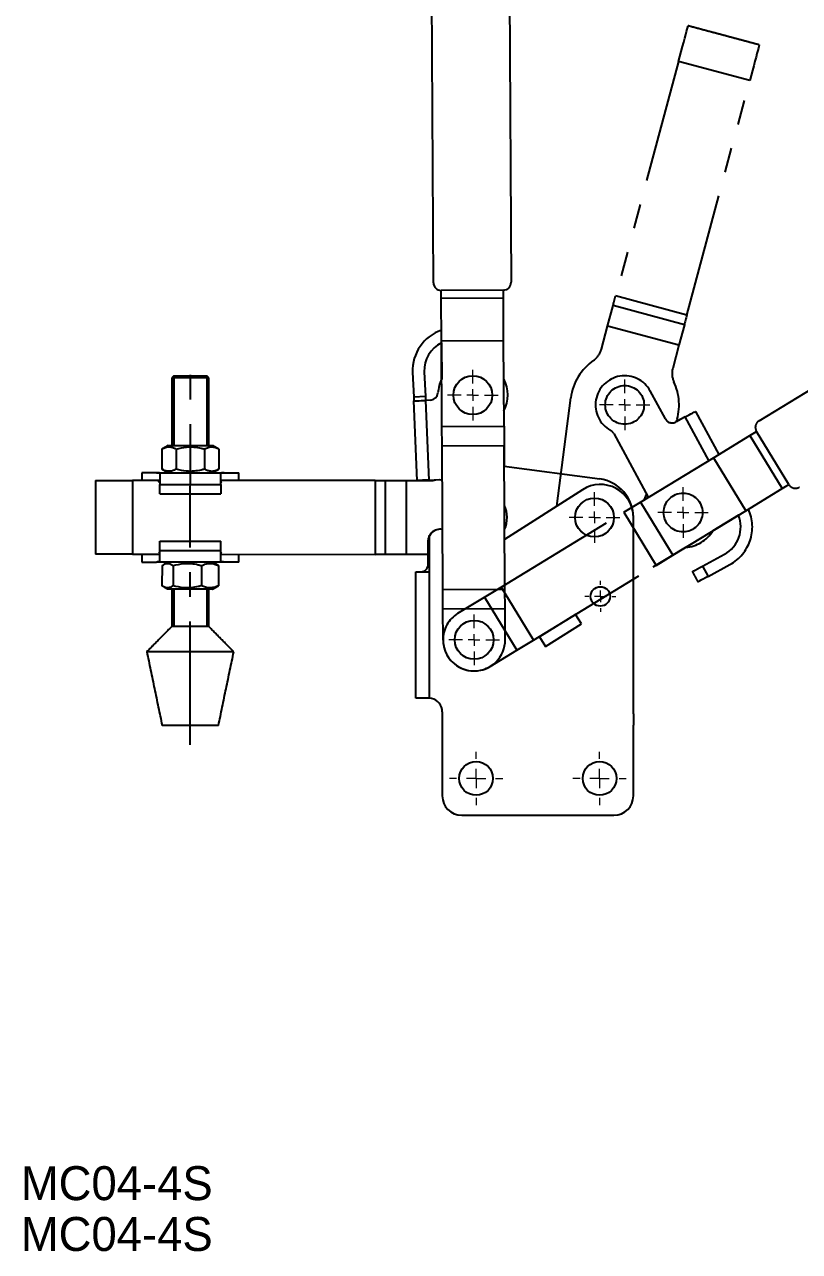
# Model space of a CAD drawing. Header units: millimetres. Extents: x 31 to 420, y 24 to 498.
# Drawn here: x 31.2 to 230.7, y 23.7 to 339.5 of the extents above; entities that cross this region are included whole.
import ezdxf

# ---------------------------------------------------------------- set-up
doc = ezdxf.new("R2010")
doc.units = ezdxf.units.MM
doc.linetypes.add('CENTER', pattern=[50.8, 31.75, -6.35, 6.35, -6.35])
doc.linetypes.add('PHANTOM', pattern=[63.5, 31.75, -6.35, 6.35, -6.35, 6.35, -6.35])
doc.layers.add('CENTER', color=1, linetype='CENTER')
doc.styles.get("Standard").update_dxf_attribs({"font": 'GOTHIC.TTF'})

# ---------------------------------------------------------------- blocks, each defined once
blk = doc.blocks.new('SW_CENTERMARKSYMBOL_0')
at = {"color": 0, "linetype": 'Continuous', "lineweight": 0}
for p, q in [((0, 3), (0, 6.5)), ((-3, 0), (-6.5, 0)), ((0, 0), (-1.5, 0)), ((0, 0), (0, 1.5)), ((0, 0), (0, -1.5)), ((0, 0), (1.5, 0)), ((3, 0), (6.5, 0)), ((0, -3), (0, -6.5))]:
    blk.add_line(p, q, dxfattribs=at)
blk = doc.blocks.new('SW_CENTERMARKSYMBOL_1')
at = {"color": 0, "linetype": 'Continuous', "lineweight": 0}
for p, q in [((0, 3), (0, 6.5)), ((-3, 0), (-6.5, 0)), ((0, 0), (-1.5, 0)), ((0, 0), (0, 1.5)), ((0, 0), (0, -1.5)), ((0, 0), (1.5, 0)), ((3, 0), (6.5, 0)), ((0, -3), (0, -6.5))]:
    blk.add_line(p, q, dxfattribs=at)
blk = doc.blocks.new('SW_CENTERMARKSYMBOL_2')
at = {"color": 0, "linetype": 'Continuous', "lineweight": 0}
for p, q in [((0, 3), (0, 6.5)), ((-3, 0), (-6.5, 0)), ((0, 0), (-1.5, 0)), ((0, 0), (0, 1.5)), ((0, 0), (0, -1.5)), ((0, 0), (1.5, 0)), ((3, 0), (6.5, 0)), ((0, -3), (0, -6.5))]:
    blk.add_line(p, q, dxfattribs=at)
blk = doc.blocks.new('SW_CENTERMARKSYMBOL_3')
at = {"color": 0, "linetype": 'Continuous', "lineweight": 0}
for p, q in [((0, 3), (0, 4)), ((-3, 0), (-4, 0)), ((0, 0), (-1.5, 0)), ((0, 0), (0, 1.5)), ((0, 0), (0, -1.5)), ((0, 0), (1.5, 0)), ((3, 0), (4, 0)), ((0, -3), (0, -4))]:
    blk.add_line(p, q, dxfattribs=at)
blk = doc.blocks.new('SW_CENTERMARKSYMBOL_4')
at = {"color": 0, "linetype": 'Continuous', "lineweight": 0}
for p, q in [((0, 5), (0, 6.85)), ((-5, 0), (-6.85, 0)), ((0, 0), (-2.5, 0)), ((0, 0), (0, 2.5)), ((0, 0), (0, -2.5)), ((0, 0), (2.5, 0)), ((5, 0), (6.85, 0)), ((0, -5), (0, -6.85))]:
    blk.add_line(p, q, dxfattribs=at)
blk = doc.blocks.new('SW_CENTERMARKSYMBOL_5')
at = {"color": 0, "linetype": 'Continuous', "lineweight": 0}
for p, q in [((0, 5), (0, 6.85)), ((-5, 0), (-6.85, 0)), ((0, 0), (-2.5, 0)), ((0, 0), (0, 2.5)), ((0, 0), (0, -2.5)), ((0, 0), (2.5, 0)), ((5, 0), (6.85, 0)), ((0, -5), (0, -6.85))]:
    blk.add_line(p, q, dxfattribs=at)

msp = doc.modelspace()

# ---------------------------------------------------------------- linework, layer by layer
at = {"color": 7, "linetype": 'Continuous'}
for p, q in [((136.43, 273.07), (136.01, 352.07)), ((136.43, 273.07), (136.01, 352.07)), ((156.01, 352.18), (156.43, 273.18)), ((156.01, 352.18), (156.43, 273.18)), ((154.44, 271.17), (138.44, 271.08)), ((154.44, 271.17), (138.44, 271.08)), ((138.45, 269.08), (138.44, 271.08)), ((138.45, 269.08), (138.44, 271.08)), ((138.45, 269.08), (154.45, 269.17)), ((138.45, 269.08), (154.45, 269.17)), ((138.51, 258.08), (138.45, 269.08)), ((154.45, 269.17), (154.44, 271.17)), ((154.45, 269.17), (154.44, 271.17)), ((154.51, 258.17), (154.45, 269.17)), ((138.51, 258.08), (154.51, 258.17)), ((138.51, 258.08), (154.51, 258.17)), ((138.62, 236.08), (138.51, 258.08)), ((138.62, 236.08), (138.51, 258.08)), ((138.51, 257.62), (138.51, 257.11)), ((138.51, 257.62), (138.51, 257.11)), ((138.51, 257.11), (138.56, 248.21)), ((154.62, 236.17), (154.51, 258.17)), ((131.09, 250), (131.36, 243.63)), ((131.09, 250), (131.36, 243.63)), ((134.09, 250.12), (134.36, 243.76)), ((134.09, 250.12), (134.36, 243.76)), ((134.36, 243.76), (131.36, 243.63)), ((134.36, 243.76), (131.36, 243.63)), ((131.4, 242.63), (131.4, 242.64)), ((131.4, 242.63), (131.4, 242.64)), ((132.27, 222.14), (131.4, 242.63)), ((132.27, 222.14), (131.4, 242.63)), ((135.69, 242.82), (134.4, 242.77)), ((135.69, 242.82), (134.4, 242.77)), ((134.4, 242.77), (135.27, 222.27)), ((134.4, 242.77), (135.27, 222.27)), ((138.62, 236.08), (154.62, 236.17)), ((138.65, 231.08), (138.62, 236.08)), ((138.65, 231.08), (138.62, 236.08)), ((154.62, 236.17), (154.63, 235.22)), ((154.63, 235.22), (154.66, 230.22)), ((154.63, 235.22), (154.66, 230.22)), ((138.65, 231.08), (154.65, 231.17)), ((138.65, 231.08), (154.65, 231.17)), ((138.85, 194.08), (138.65, 231.08)), ((138.85, 194.08), (138.65, 231.08)), ((154.85, 194.17), (154.65, 231.17)), ((154.85, 194.17), (154.65, 231.17)), ((66.52, 230.25), (66.51, 225.07)), ((66.52, 230.25), (66.51, 225.07)), ((70.18, 230.25), (70.18, 225.07)), ((70.18, 230.25), (70.18, 225.07)), ((77.51, 230.24), (77.51, 225.07)), ((77.51, 230.24), (77.51, 225.07)), ((81.18, 230.24), (81.18, 225.07)), ((81.18, 230.24), (81.18, 225.07)), ((154.66, 230.22), (154.68, 225.85)), ((154.66, 230.22), (154.68, 225.85)), ((154.68, 225.85), (179.25, 222.54)), ((154.68, 225.85), (179.25, 222.54)), ((58.93, 222.16), (58.93, 203.16)), ((65.72, 222.16), (58.93, 222.16)), ((58.93, 222.16), (58.93, 203.16)), ((65.72, 222.16), (58.93, 222.16)), ((65.17, 224.16), (82.52, 224.16)), ((65.17, 224.16), (82.52, 224.16)), ((65.96, 221.16), (81.73, 221.16)), ((65.96, 218.76), (65.96, 221.16)), ((65.96, 218.76), (65.96, 221.16)), ((81.73, 221.16), (81.73, 218.76)), ((81.73, 221.16), (81.73, 218.76)), ((121.43, 222.14), (81.97, 222.16)), ((121.43, 222.14), (81.97, 222.16)), ((121.43, 222.14), (121.43, 203.14)), ((121.43, 222.14), (121.43, 203.14)), ((124.01, 222.14), (124, 203.14)), ((124.01, 222.14), (124, 203.14)), ((124.01, 222.14), (129.43, 222.14)), ((124.01, 222.14), (129.43, 222.14)), ((129.43, 222.14), (129.43, 203.14)), ((129.43, 222.14), (135.64, 222.14)), ((129.43, 222.14), (129.43, 203.14)), ((129.43, 222.14), (135.64, 222.14)), ((135.27, 222.27), (137.99, 222.38)), ((135.27, 222.27), (137.99, 222.38)), ((135.27, 222.27), (137.06, 222.34)), ((135.27, 222.27), (137.06, 222.34)), ((65.96, 218.76), (81.73, 218.76)), ((65.96, 218.76), (81.73, 218.76)), ((174.83, 219.79), (154.78, 206.93)), ((187.92, 162.13), (187.92, 212.63)), ((65.96, 204.16), (65.96, 206.56)), ((65.96, 206.56), (81.72, 206.56)), ((65.96, 204.16), (65.96, 206.56)), ((65.96, 206.56), (81.72, 206.56)), ((81.72, 204.16), (81.72, 206.56)), ((81.72, 204.16), (81.72, 206.56)), ((135.12, 200.63), (135.12, 206.61)), ((135.44, 198.62), (135.44, 207.95)), ((135.44, 198.62), (135.44, 207.95)), ((58.93, 203.16), (65.72, 203.16)), ((58.93, 203.16), (65.72, 203.16)), ((65.96, 204.16), (81.72, 204.16)), ((81.96, 203.16), (121.43, 203.14)), ((81.96, 203.16), (121.43, 203.14)), ((129.43, 203.14), (124, 203.14)), ((129.43, 203.14), (124, 203.14)), ((135.12, 203.14), (129.43, 203.14)), ((134.49, 203.14), (129.43, 203.14)), ((82.51, 201.16), (65.16, 201.16)), ((82.51, 201.16), (65.16, 201.16)), ((66.56, 200.25), (66.55, 195.07)), ((66.56, 200.25), (66.55, 195.07)), ((69.45, 200.25), (69.45, 195.07)), ((69.45, 200.25), (69.45, 195.07)), ((76.74, 200.24), (76.73, 195.07)), ((76.74, 200.24), (76.73, 195.07)), ((81.12, 200.24), (81.12, 195.07)), ((81.12, 200.24), (81.12, 195.07)), ((131.92, 166.13), (131.92, 198.63)), ((131.92, 198.63), (133.12, 198.63)), ((131.92, 198.62), (131.92, 198.63)), ((131.92, 198.63), (133.12, 198.63)), ((131.92, 166.12), (131.92, 198.62)), ((131.92, 198.62), (135.44, 198.62)), ((131.92, 166.12), (131.92, 198.62)), ((131.92, 198.62), (135.44, 198.62)), ((135.44, 166.12), (135.44, 198.62)), ((135.44, 166.12), (135.44, 198.62)), ((187.92, 162.13), (187.92, 196.74)), ((187.92, 162.13), (187.92, 196.74)), ((138.85, 194.08), (154.85, 194.17)), ((138.85, 194.08), (154.85, 194.17)), ((138.87, 189.08), (138.85, 194.08)), ((138.87, 189.08), (138.85, 194.08)), ((154.87, 189.17), (154.85, 194.17)), ((154.87, 189.17), (154.85, 194.17)), ((138.87, 189.08), (154.87, 189.17)), ((138.87, 189.08), (154.87, 189.17)), ((138.92, 181.08), (138.87, 189.08)), ((138.92, 181.08), (138.87, 189.08)), ((154.92, 181.17), (154.87, 189.17)), ((154.92, 181.17), (154.87, 189.17)), ((173.05, 187.7), (163.72, 181.87)), ((174.6, 185.22), (173.05, 187.7)), ((165.27, 179.39), (174.6, 185.22)), ((163.72, 181.87), (165.27, 179.39)), ((135.22, 166.13), (131.92, 166.13)), ((135.22, 166.13), (134.92, 166.13)), ((135.44, 166.12), (135.44, 166.12)), ((135.44, 166.12), (135.44, 166.12)), ((138.72, 162.63), (138.72, 162.13)), ((138.72, 162.63), (138.72, 162.13)), ((138.72, 162.62), (138.72, 140.97)), ((138.72, 162.13), (138.72, 159.13)), ((138.72, 162.13), (138.72, 159.13)), ((187.92, 162.13), (187.92, 159.13)), ((187.92, 162.13), (187.92, 159.13)), ((81.08, 159.06), (66.58, 159.07)), ((81.08, 159.06), (66.58, 159.07)), ((187.92, 140.97), (187.92, 159.13)), ((143.72, 135.97), (182.92, 135.97))]:
    msp.add_line(p, q, dxfattribs=at)
at = {"color": 3, "linetype": 'PHANTOM'}
for p, q in [((199.54, 330.02), (183.36, 269.65)), ((217.89, 325.1), (199.54, 330.02)), ((201.71, 264.73), (217.89, 325.1)), ((220.28, 237.53), (287.74, 278.64)), ((201.71, 264.73), (183.36, 269.65)), ((181.29, 261.92), (182.69, 267.16)), ((201.05, 262.24), (182.69, 267.16)), ((201.05, 262.24), (199.64, 257)), ((179.68, 255.92), (181.29, 261.92)), ((199.64, 257), (181.29, 261.92)), ((199.64, 257), (198.04, 251.01)), ((168.21, 215.54), (171.8, 243.39)), ((196.17, 238.01), (192.27, 245.19)), ((201.28, 238.51), (198.88, 237.21)), ((201.28, 238.51), (199, 237.27)), ((207.35, 227.32), (201.28, 238.51)), ((203.91, 239.94), (209.92, 228.88)), ((182.85, 234.24), (191.77, 217.82)), ((208.51, 228.02), (217.9, 233.75)), ((217.9, 233.75), (219.61, 234.79)), ((217.9, 233.75), (226.23, 220.08)), ((227.94, 221.12), (219.61, 234.79)), ((189.72, 216.57), (208.51, 228.02)), ((208.51, 228.02), (216.84, 214.36)), ((226.23, 220.08), (227.94, 221.12)), ((191.29, 218.7), (190.63, 217.13)), ((216.84, 214.36), (226.23, 220.08)), ((185.45, 213.97), (189.72, 216.57)), ((189.72, 216.57), (198.05, 202.91)), ((153.86, 194.72), (185.45, 213.97)), ((185.45, 213.97), (193.78, 200.31)), ((198.05, 202.91), (216.84, 214.36)), ((214.95, 213.21), (208.4, 209.22)), ((197.24, 202.42), (192.97, 199.82)), ((193.78, 200.31), (198.05, 202.91)), ((201.36, 204.93), (197.24, 202.42)), ((205.74, 200.11), (211.36, 203.16)), ((162.18, 181.06), (193.78, 200.31)), ((205.74, 200.11), (207.17, 197.47)), ((207.17, 197.47), (212.79, 200.53)), ((149.59, 192.12), (153.86, 194.72)), ((153.86, 194.72), (162.18, 181.06)), ((142.75, 187.96), (149.59, 192.12)), ((149.59, 192.12), (157.91, 178.46)), ((157.91, 178.46), (162.18, 181.06)), ((151.08, 174.29), (157.91, 178.46))]:
    msp.add_line(p, q, dxfattribs=at)
at = {"color": 3, "linetype": 'Continuous'}
for p, q in [((69.59, 249.07), (69.59, 231.19)), ((78.12, 249.06), (78.12, 231.19)), ((69.59, 194.16), (69.59, 184.65)), ((78.12, 194.16), (78.12, 184.56))]:
    msp.add_line(p, q, dxfattribs=at)
at = {"color": 3, "linetype": 'PHANTOM', "flags": 128}
for points in [[(199.54, 330.02), (199.89, 331.32), (200.23, 332.6), (200.56, 333.83), (200.87, 334.98), (201.15, 336.03), (201.4, 336.95), (201.61, 337.74), (201.77, 338.36), (201.9, 338.82), (201.97, 339.1), (202, 339.19)], [(220.35, 334.28), (220.32, 334.18), (220.25, 333.9), (220.13, 333.45), (219.96, 332.82), (219.75, 332.03), (219.5, 331.11), (219.22, 330.06), (218.91, 328.91), (218.58, 327.68), (218.24, 326.41), (217.89, 325.1)], [(182.69, 267.16), (182.77, 267.43), (182.84, 267.71), (182.92, 268.01), (183.01, 268.32), (183.09, 268.65), (183.18, 268.97), (183.27, 269.31), (183.36, 269.65)], [(201.71, 264.73), (201.62, 264.39), (201.53, 264.06), (201.45, 263.73), (201.36, 263.41), (201.28, 263.09), (201.2, 262.79), (201.12, 262.51), (201.05, 262.24)], [(201.28, 238.51), (201.79, 238.79), (202.29, 239.06), (202.74, 239.31), (203.14, 239.52), (203.47, 239.7), (203.71, 239.84), (203.86, 239.92), (203.91, 239.94)], [(203.1, 198.68), (203.19, 198.73), (203.45, 198.87), (203.87, 199.1), (204.42, 199.39), (205.06, 199.74), (205.74, 200.11)], [(207.17, 197.47), (206.49, 197.1), (205.85, 196.76), (205.3, 196.46), (204.89, 196.23), (204.62, 196.09), (204.53, 196.04)]]:
    msp.add_lwpolyline(points, dxfattribs=at)
at = {"color": 7, "linetype": 'Continuous', "flags": 128}
for points in [[(73.85, 248.57), (72.92, 248.57), (72.03, 248.57), (71.21, 248.57), (70.49, 248.57), (69.89, 248.57), (69.45, 248.57), (69.18, 248.57), (69.09, 248.57)], [(73.85, 248.57), (72.92, 248.57), (72.03, 248.57), (71.21, 248.57), (70.49, 248.57), (69.89, 248.57), (69.45, 248.57), (69.18, 248.57), (69.09, 248.57)], [(69.59, 249.07), (69.64, 249.07), (69.86, 249.07), (70.24, 249.07), (70.76, 249.07), (71.42, 249.07), (72.17, 249.07), (73, 249.07), (73.85, 249.07)], [(69.59, 249.07), (69.61, 249.07), (69.8, 249.07), (70.16, 249.07), (70.69, 249.07), (71.35, 249.07), (72.12, 249.07), (72.97, 249.07), (73.85, 249.07)], [(73.85, 249.07), (74.71, 249.07), (75.53, 249.07), (76.29, 249.07), (76.94, 249.06), (77.47, 249.06), (77.85, 249.06), (78.07, 249.06), (78.12, 249.06)], [(73.85, 249.07), (74.74, 249.07), (75.59, 249.07), (76.36, 249.07), (77.02, 249.06), (77.55, 249.06), (77.91, 249.06), (78.09, 249.06), (78.12, 249.06)], [(78.62, 248.56), (78.52, 248.56), (78.25, 248.56), (77.81, 248.56), (77.22, 248.56), (76.5, 248.57), (75.68, 248.57), (74.78, 248.57), (73.85, 248.57)], [(78.62, 248.56), (78.52, 248.56), (78.25, 248.56), (77.81, 248.56), (77.22, 248.56), (76.5, 248.57), (75.68, 248.57), (74.78, 248.57), (73.85, 248.57)], [(131.36, 243.63), (131.37, 243.43), (131.38, 243.25), (131.38, 243.07), (131.39, 242.92), (131.39, 242.8), (131.4, 242.71), (131.4, 242.65), (131.4, 242.64)], [(131.36, 243.63), (131.37, 243.43), (131.38, 243.25), (131.38, 243.07), (131.39, 242.92), (131.39, 242.8), (131.4, 242.71), (131.4, 242.65), (131.4, 242.64)], [(134.36, 243.76), (134.36, 243.56), (134.37, 243.37), (134.38, 243.2), (134.39, 243.05), (134.39, 242.92), (134.4, 242.83), (134.4, 242.78), (134.4, 242.77)], [(134.36, 243.76), (134.36, 243.56), (134.37, 243.37), (134.38, 243.2), (134.39, 243.05), (134.39, 242.92), (134.4, 242.83), (134.4, 242.78), (134.4, 242.77)], [(131.4, 242.64), (131.46, 242.64), (131.63, 242.65), (131.91, 242.66), (132.28, 242.68), (132.73, 242.7), (133.25, 242.72), (133.81, 242.74), (134.4, 242.77)], [(131.4, 242.64), (131.46, 242.64), (131.63, 242.65), (131.91, 242.66), (132.28, 242.68), (132.73, 242.7), (133.25, 242.72), (133.81, 242.74), (134.4, 242.77)], [(68.1, 231.16), (68.19, 231.16), (68.44, 231.16), (68.87, 231.16), (69.44, 231.16), (70.15, 231.16), (70.97, 231.16), (71.88, 231.16), (72.85, 231.16), (73.85, 231.16), (74.85, 231.16), (75.81, 231.16), (76.72, 231.16), (77.54, 231.16), (78.25, 231.16), (78.83, 231.16), (79.25, 231.16), (79.51, 231.16), (79.6, 231.16), (79.6, 231.16)], [(68.1, 231.16), (68.1, 231.16), (68.24, 231.16), (68.56, 231.16), (69.05, 231.16), (69.69, 231.16), (70.47, 231.16), (71.35, 231.16), (72.32, 231.16), (73.33, 231.16), (74.36, 231.16), (75.38, 231.16), (76.34, 231.16), (77.23, 231.16), (78, 231.16), (78.65, 231.16), (79.14, 231.16), (79.45, 231.16), (79.59, 231.16), (79.6, 231.16)], [(49.43, 222.17), (49.46, 222.17), (49.63, 222.17), (49.98, 222.17), (50.5, 222.17), (51.17, 222.17), (51.99, 222.17), (52.94, 222.17), (54, 222.17), (55.15, 222.16), (56.37, 222.16), (57.64, 222.16), (58.93, 222.16)], [(49.43, 222.17), (49.53, 222.17), (49.82, 222.17), (50.29, 222.17), (50.94, 222.17), (51.75, 222.17), (52.71, 222.17), (53.8, 222.17), (54.99, 222.16), (56.26, 222.16), (57.58, 222.16), (58.93, 222.16)], [(65.17, 224.16), (64.13, 224.16), (63.23, 224.16), (62.5, 224.16), (61.94, 224.16), (61.56, 224.16), (61.37, 224.16), (61.35, 224.16)], [(65.17, 224.16), (64.13, 224.16), (63.23, 224.16), (62.5, 224.16), (61.94, 224.16), (61.56, 224.16), (61.37, 224.16), (61.35, 224.16)], [(65.96, 224.08), (65.96, 223.92), (65.96, 223.69), (65.96, 223.38), (65.96, 223.02), (65.96, 222.6), (65.96, 222.14), (65.96, 221.66), (65.96, 221.16)], [(65.96, 224.08), (65.96, 223.92), (65.96, 223.69), (65.96, 223.38), (65.96, 223.02), (65.96, 222.6), (65.96, 222.14), (65.96, 221.66), (65.96, 221.16)], [(81.73, 221.16), (81.73, 221.65), (81.73, 222.14), (81.73, 222.6), (81.73, 223.01), (81.73, 223.38), (81.73, 223.68), (81.73, 223.92), (81.73, 224.07)], [(81.73, 221.16), (81.73, 221.65), (81.73, 222.14), (81.73, 222.6), (81.73, 223.01), (81.73, 223.38), (81.73, 223.68), (81.73, 223.92), (81.73, 224.07)], [(82.52, 224.16), (83.56, 224.16), (84.46, 224.16), (85.19, 224.16), (85.75, 224.16), (86.13, 224.16), (86.32, 224.16), (86.35, 224.16)], [(82.52, 224.16), (83.56, 224.16), (84.46, 224.16), (85.19, 224.16), (85.75, 224.16), (86.13, 224.16), (86.32, 224.16), (86.35, 224.16)], [(121.43, 222.14), (121.78, 222.14), (122.13, 222.14), (122.47, 222.14), (122.8, 222.14), (123.13, 222.14), (123.44, 222.14), (123.73, 222.14), (124.01, 222.14)], [(121.43, 222.14), (121.78, 222.14), (122.13, 222.14), (122.47, 222.14), (122.8, 222.14), (123.13, 222.14), (123.44, 222.14), (123.73, 222.14), (124.01, 222.14)], [(135.27, 222.27), (134.68, 222.24), (134.12, 222.22), (133.6, 222.2), (133.15, 222.18), (132.77, 222.16), (132.5, 222.15), (132.33, 222.14), (132.27, 222.14)], [(135.27, 222.27), (134.68, 222.24), (134.12, 222.22), (133.6, 222.2), (133.15, 222.18), (132.77, 222.16), (132.5, 222.15), (132.33, 222.14), (132.27, 222.14)], [(137.99, 222.38), (138.38, 222.36), (138.7, 222.29)], [(137.99, 222.38), (138.38, 222.36), (138.7, 222.29)], [(58.93, 203.16), (57.63, 203.16), (56.37, 203.16), (55.14, 203.16), (53.99, 203.17), (52.93, 203.17), (51.99, 203.17), (51.17, 203.17), (50.49, 203.17), (49.98, 203.17), (49.63, 203.17), (49.45, 203.17), (49.43, 203.17)], [(58.93, 203.16), (57.58, 203.16), (56.25, 203.16), (54.98, 203.16), (53.79, 203.17), (52.71, 203.17), (51.75, 203.17), (50.94, 203.17), (50.29, 203.17), (49.81, 203.17), (49.52, 203.17), (49.43, 203.17)], [(65.95, 201.24), (65.95, 201.4), (65.95, 201.63), (65.95, 201.94), (65.95, 202.3), (65.96, 202.72), (65.96, 203.18), (65.96, 203.66), (65.96, 204.16)], [(65.95, 201.24), (65.95, 201.4), (65.95, 201.63), (65.95, 201.94), (65.95, 202.3), (65.96, 202.72), (65.96, 203.18), (65.96, 203.66), (65.96, 204.16)], [(81.72, 201.24), (81.72, 201.4), (81.72, 201.63), (81.72, 201.93), (81.72, 202.3), (81.72, 202.72), (81.72, 203.17), (81.72, 203.66), (81.72, 204.16)], [(81.72, 201.24), (81.72, 201.4), (81.72, 201.63), (81.72, 201.93), (81.72, 202.3), (81.72, 202.72), (81.72, 203.17), (81.72, 203.66), (81.72, 204.16)], [(124, 203.14), (123.73, 203.14), (123.43, 203.14), (123.12, 203.14), (122.8, 203.14), (122.46, 203.14), (122.12, 203.14), (121.78, 203.14), (121.43, 203.14)], [(124, 203.14), (123.73, 203.14), (123.43, 203.14), (123.12, 203.14), (122.8, 203.14), (122.46, 203.14), (122.12, 203.14), (121.78, 203.14), (121.43, 203.14)], [(61.34, 201.16), (61.36, 201.16), (61.55, 201.16), (61.93, 201.16), (62.49, 201.16), (63.22, 201.16), (64.12, 201.16), (65.16, 201.16)], [(61.34, 201.16), (61.36, 201.16), (61.55, 201.16), (61.93, 201.16), (62.49, 201.16), (63.22, 201.16), (64.12, 201.16), (65.16, 201.16)], [(86.34, 201.16), (86.31, 201.16), (86.12, 201.16), (85.75, 201.16), (85.19, 201.16), (84.45, 201.16), (83.56, 201.16), (82.51, 201.16)], [(86.34, 201.16), (86.31, 201.16), (86.12, 201.16), (85.75, 201.16), (85.19, 201.16), (84.45, 201.16), (83.56, 201.16), (82.51, 201.16)], [(73.16, 194.16), (72.18, 194.16), (71.25, 194.16), (70.4, 194.16), (69.65, 194.16), (69.03, 194.16), (68.55, 194.16), (68.24, 194.16), (68.1, 194.16), (68.09, 194.16)], [(73.16, 194.16), (72.15, 194.16), (71.2, 194.16), (70.33, 194.16), (69.57, 194.16), (68.95, 194.16), (68.49, 194.16), (68.2, 194.16), (68.09, 194.16), (68.09, 194.16)], [(79.59, 194.16), (79.55, 194.16), (79.34, 194.16), (78.97, 194.16), (78.45, 194.16), (77.78, 194.16), (76.99, 194.16), (76.11, 194.16), (75.16, 194.16), (74.17, 194.16), (73.16, 194.16)], [(79.59, 194.16), (79.57, 194.16), (79.4, 194.16), (79.06, 194.16), (78.55, 194.16), (77.88, 194.16), (77.09, 194.16), (76.19, 194.16), (75.21, 194.16), (74.19, 194.16), (73.16, 194.16)], [(78.6, 184.56), (78.5, 184.56), (78.23, 184.56), (77.79, 184.56), (77.2, 184.56), (76.48, 184.57), (75.66, 184.57), (74.76, 184.57), (73.83, 184.57), (72.9, 184.57), (72.01, 184.57), (71.19, 184.57), (70.47, 184.57), (69.87, 184.57), (69.43, 184.57), (69.16, 184.57), (69.07, 184.57)], [(78.6, 184.56), (78.5, 184.56), (78.23, 184.56), (77.79, 184.56), (77.2, 184.56), (76.48, 184.57), (75.66, 184.57), (74.76, 184.57), (73.83, 184.57), (72.9, 184.57), (72.01, 184.57), (71.19, 184.57), (70.47, 184.57), (69.87, 184.57), (69.43, 184.57), (69.16, 184.57), (69.07, 184.57)], [(85.03, 178.06), (85.01, 178.06), (84.83, 178.06), (84.48, 178.06), (83.97, 178.06), (83.29, 178.06), (82.46, 178.06), (81.5, 178.06), (80.41, 178.06), (79.23, 178.06), (77.95, 178.06), (76.62, 178.07), (75.24, 178.07), (73.83, 178.07), (72.43, 178.07), (71.05, 178.07), (69.71, 178.07), (68.44, 178.07), (67.25, 178.07), (66.16, 178.07), (65.2, 178.07), (64.37, 178.07), (63.7, 178.07), (63.18, 178.07), (62.83, 178.07), (62.65, 178.07), (62.63, 178.07)], [(85.03, 178.06), (84.98, 178.06), (84.75, 178.06), (84.34, 178.06), (83.76, 178.06), (83.02, 178.06), (82.12, 178.06), (81.09, 178.06), (79.94, 178.06), (78.69, 178.06), (77.36, 178.06), (75.97, 178.07), (74.55, 178.07), (73.11, 178.07), (71.69, 178.07), (70.3, 178.07), (68.97, 178.07), (67.72, 178.07), (66.57, 178.07), (65.54, 178.07), (64.65, 178.07), (63.9, 178.07), (63.32, 178.07), (62.91, 178.07), (62.68, 178.07), (62.63, 178.07)]]:
    msp.add_lwpolyline(points, dxfattribs=at)
at = {"color": 7, "linetype": 'Continuous'}
for centre, radius in [((146.58, 244.13), 5), ((146.58, 244.13), 5), ((177.92, 212.63), 5), ((179.42, 192.31), 2.5), ((146.92, 181.13), 5), ((146.92, 181.13), 5), ((146.92, 181.13), 5), ((147.42, 145.47), 4.35), ((179.22, 145.47), 4.35)]:
    msp.add_circle(centre, radius, dxfattribs=at)
at = {"color": 3, "linetype": 'PHANTOM'}
for centre in [(185.68, 241.61), (200.72, 213.91)]:
    msp.add_circle(centre, 5, dxfattribs=at)
at = {"color": 7, "linetype": 'Continuous'}
for centre, radius, start, end in [((138.43, 273.08), 2, 180.305, 270.305), ((138.43, 273.08), 2, 180.305, 270.305), ((154.43, 273.17), 2, 270.305, 0.305), ((154.43, 273.17), 2, 270.305, 0.305), ((142.08, 250.46), 11, 109.0338, 182.4227), ((142.08, 250.46), 11, 109.0338, 182.4227), ((142.08, 250.46), 8, 116.5044, 182.4227), ((142.08, 250.46), 8, 116.5044, 182.4227), ((146.58, 244.13), 9, 153.039, 176.3693), ((146.58, 244.13), 9, 153.039, 176.3693), ((146.58, 244.13), 9, 333.039, 27.5711), ((146.58, 244.13), 9, 333.039, 27.5711), ((135.6, 244.82), 2, 272.4227, 356.3693), ((135.6, 244.82), 2, 272.4227, 356.3693), ((135.64, 227.14), 5, 269.9819, 286.4035), ((135.64, 227.14), 5, 269.9819, 286.4035), ((179.42, 212.63), 8.5, 0, 122.6689), ((177.92, 212.63), 10, 359.9162, 82.3196), ((147.91, 212.63), 7.5, 336.0011, 24.609), ((147.91, 212.63), 7.5, 336.0011, 24.609), ((138.12, 206.6), 3, 77.5187, 153.3454), ((138.12, 206.61), 3, 77.5665, 137.2431), ((146.92, 181.13), 8, 180.305, 0.305), ((146.92, 181.13), 8, 180.305, 0.305), ((135.22, 162.63), 3.5, 0, 78.463), ((143.72, 140.97), 5, 180, 270), ((182.92, 140.97), 5, 270, 0)]:
    msp.add_arc(centre, radius, start, end, dxfattribs=at)
at = {"color": 3, "linetype": 'PHANTOM'}
for centre, radius, start, end in [((174.85, 257.22), 5, 304.7458, 345), ((185.68, 241.6), 14, 124.7458, 172.6623), ((202.87, 249.71), 5, 165, 205.2542), ((185.68, 241.61), 7.5, 28.4944, 241.1313), ((185.68, 241.6), 14, 341.9882, 25.2542), ((197.92, 238.97), 2, 208.4944, 298.4944), ((221.32, 235.83), 2, 121.353, 211.353), ((181.09, 233.29), 2, 28.4944, 61.1313), ((229.65, 222.16), 2, 211.353, 301.353), ((207.55, 210.19), 11, 298.4944, 24.6856), ((207.55, 210.19), 8, 298.4944, 22.1667), ((200.72, 213.91), 9, 274.087, 328.6191), ((146.92, 181.13), 8, 121.353, 301.353)]:
    msp.add_arc(centre, radius, start, end, dxfattribs=at)
for points in [[(220.35, 334.28), (202, 339.19)], [(203.1, 198.68), (204.53, 196.04)]]:
    msp.add_open_spline(points, degree=1, dxfattribs=at)
at = {"color": 7, "linetype": 'Continuous'}
for points, degree in [([(69.59, 249.07), (69.09, 248.57)], 1), ([(69.59, 249.07), (69.09, 248.57)], 1), ([(69.09, 248.57), (69.09, 231.16)], 1), ([(69.09, 248.57), (69.09, 231.16)], 1), ([(78.62, 248.56), (78.12, 249.06)], 1), ([(78.62, 248.56), (78.12, 249.06)], 1), ([(78.61, 231.16), (78.62, 248.56)], 1), ([(78.61, 231.16), (78.62, 248.56)], 1), ([(68.1, 231.16), (66.52, 230.25)], 1), ([(68.1, 231.16), (66.52, 230.25)], 1), ([(81.18, 230.24), (79.6, 231.16)], 1), ([(81.18, 230.24), (79.6, 231.16)], 1), ([(66.51, 225.07), (68.1, 224.16)], 1), ([(66.51, 225.07), (68.1, 224.16)], 1), ([(79.6, 224.16), (81.18, 225.07)], 1), ([(79.6, 224.16), (81.18, 225.07)], 1), ([(49.43, 222.17), (49.43, 203.17)], 1), ([(49.43, 222.17), (49.43, 203.17)], 1), ([(61.35, 224.16), (61.35, 222.16)], 1), ([(61.35, 224.16), (61.35, 222.16)], 1), ([(65.96, 224.08), (65.17, 224.16)], 1), ([(65.96, 224.08), (65.17, 224.16)], 1), ([(82.52, 224.16), (81.73, 224.07)], 1), ([(82.52, 224.16), (81.73, 224.07)], 1), ([(86.35, 222.16), (86.35, 224.16)], 1), ([(86.35, 222.16), (86.35, 224.16)], 1), ([(61.34, 203.16), (61.34, 201.16)], 1), ([(61.34, 203.16), (61.34, 201.16)], 1), ([(86.34, 201.16), (86.34, 203.16)], 1), ([(86.34, 201.16), (86.34, 203.16)], 1), ([(65.95, 201.24), (65.16, 201.16)], 1), ([(65.95, 201.24), (65.16, 201.16)], 1), ([(68.09, 201.16), (66.91, 200.48)], 1), ([(68.09, 201.16), (66.91, 200.48)], 1), ([(80.77, 200.48), (79.59, 201.16)], 1), ([(80.77, 200.48), (79.59, 201.16)], 1), ([(81.12, 200.24), (80.75, 200.45)], 1), ([(81.12, 200.24), (80.75, 200.45)], 1), ([(82.51, 201.16), (81.72, 201.24)], 1), ([(82.51, 201.16), (81.72, 201.24)], 1), ([(66.91, 194.84), (68.09, 194.16)], 1), ([(66.91, 194.84), (68.09, 194.16)], 1), ([(69.07, 194.16), (69.07, 184.57)], 1), ([(69.07, 194.16), (69.07, 184.57)], 1), ([(78.6, 184.56), (78.6, 194.16)], 1), ([(78.6, 184.56), (78.6, 194.16)], 1), ([(79.59, 194.16), (80.76, 194.83)], 1), ([(79.59, 194.16), (80.76, 194.83)], 1), ([(80.75, 194.85), (81.12, 195.07)], 1), ([(80.75, 194.85), (81.12, 195.07)], 1), ([(69.07, 184.57), (62.63, 178.07)], 1), ([(69.07, 184.57), (62.63, 178.07)], 1), ([(85.03, 178.06), (78.6, 184.56)], 1), ([(85.03, 178.06), (78.6, 184.56)], 1), ([(62.63, 178.07), (66.58, 159.07)], 1), ([(62.63, 178.07), (66.58, 159.07)], 1), ([(81.08, 159.06), (85.03, 178.06)], 1), ([(81.08, 159.06), (85.03, 178.06)], 1), ([(135.92, 166.06), (135.68, 166.1), (135.45, 166.13), (135.22, 166.13)], 3), ([(135.92, 166.06), (135.68, 166.1), (135.45, 166.13), (135.22, 166.13)], 3)]:
    msp.add_open_spline(points, degree=degree, dxfattribs=at)
for points, knots in [([(66.52, 230.25), (66.83, 230.41), (67.48, 230.74), (68.43, 230.86), (69.34, 230.69), (69.9, 230.39), (70.18, 230.25)], [0, 0, 0, 0, 0.264602, 0.534942, 0.76534, 1, 1, 1, 1]), ([(66.52, 230.25), (66.83, 230.41), (67.48, 230.74), (68.43, 230.86), (69.34, 230.69), (69.9, 230.39), (70.18, 230.25)], [0, 0, 0, 0, 0.264602, 0.534942, 0.76534, 1, 1, 1, 1]), ([(70.18, 230.25), (71.08, 230.47), (72.58, 230.83), (74.77, 230.82), (76.31, 230.57), (77.22, 230.32), (77.51, 230.24)], [0, 0, 0, 0, 0.370444, 0.620522, 0.877351, 1, 1, 1, 1]), ([(70.18, 230.25), (71.08, 230.47), (72.58, 230.83), (74.77, 230.82), (76.31, 230.57), (77.22, 230.32), (77.51, 230.24)], [0, 0, 0, 0, 0.370444, 0.620522, 0.877351, 1, 1, 1, 1]), ([(77.51, 230.24), (77.83, 230.41), (78.48, 230.74), (79.43, 230.86), (80.34, 230.68), (80.9, 230.39), (81.18, 230.24)], [0, 0, 0, 0, 0.264602, 0.534942, 0.76534, 1, 1, 1, 1]), ([(77.51, 230.24), (77.83, 230.41), (78.48, 230.74), (79.43, 230.86), (80.34, 230.68), (80.9, 230.39), (81.18, 230.24)], [0, 0, 0, 0, 0.264602, 0.534942, 0.76534, 1, 1, 1, 1]), ([(70.18, 225.07), (69.86, 224.91), (69.22, 224.58), (68.27, 224.46), (67.35, 224.64), (66.8, 224.93), (66.51, 225.07)], [0, 0, 0, 0, 0.264602, 0.534941, 0.76534, 1, 1, 1, 1]), ([(70.18, 225.07), (69.86, 224.91), (69.22, 224.58), (68.27, 224.46), (67.35, 224.64), (66.8, 224.93), (66.51, 225.07)], [0, 0, 0, 0, 0.264602, 0.534941, 0.76534, 1, 1, 1, 1]), ([(77.51, 225.07), (77.22, 224.99), (76.33, 224.75), (74.79, 224.5), (72.6, 224.48), (71.08, 224.85), (70.18, 225.07)], [0, 0, 0, 0, 0.121349, 0.371893, 0.628527, 1, 1, 1, 1]), ([(77.51, 225.07), (77.22, 224.99), (76.33, 224.75), (74.79, 224.5), (72.6, 224.48), (71.08, 224.85), (70.18, 225.07)], [0, 0, 0, 0, 0.121349, 0.371893, 0.628527, 1, 1, 1, 1]), ([(81.18, 225.07), (80.86, 224.91), (80.22, 224.58), (79.26, 224.45), (78.35, 224.63), (77.79, 224.92), (77.51, 225.07)], [0, 0, 0, 0, 0.264602, 0.534941, 0.76534, 1, 1, 1, 1]), ([(81.18, 225.07), (80.86, 224.91), (80.22, 224.58), (79.26, 224.45), (78.35, 224.63), (77.79, 224.92), (77.51, 225.07)], [0, 0, 0, 0, 0.264602, 0.534941, 0.76534, 1, 1, 1, 1]), ([(65.96, 221.56), (65.89, 221.67), (65.82, 221.79), (65.73, 221.85), (65.72, 221.86)], [0, 0, 0, 0, 0.935953, 1, 1, 1, 1]), ([(65.96, 221.56), (65.89, 221.67), (65.82, 221.79), (65.73, 221.85), (65.72, 221.86)], [0, 0, 0, 0, 0.935953, 1, 1, 1, 1]), ([(81.73, 221.56), (81.8, 221.67), (81.87, 221.79), (81.96, 221.85), (81.97, 221.85)], [0, 0, 0, 0, 0.935944, 1, 1, 1, 1]), ([(81.73, 221.56), (81.8, 221.67), (81.87, 221.79), (81.96, 221.85), (81.97, 221.85)], [0, 0, 0, 0, 0.935944, 1, 1, 1, 1]), ([(135.12, 206.61), (135.12, 206.79), (135.14, 206.98), (135.21, 207.34), (135.26, 207.53), (135.39, 207.87), (135.48, 208.04), (135.68, 208.35), (135.79, 208.5), (135.92, 208.64)], [0, 0, 0, 0, 0.25, 0.25, 0.5, 0.5, 0.75, 0.75, 1, 1, 1, 1]), ([(135.12, 206.61), (135.12, 206.79), (135.14, 206.98), (135.21, 207.34), (135.26, 207.53), (135.39, 207.87), (135.48, 208.04), (135.68, 208.35), (135.79, 208.5), (135.92, 208.64)], [0, 0, 0, 0, 0.25, 0.25, 0.5, 0.5, 0.75, 0.75, 1, 1, 1, 1]), ([(65.96, 203.76), (65.89, 203.65), (65.82, 203.53), (65.72, 203.47), (65.71, 203.47)], [0, 0, 0, 0, 0.935956, 1, 1, 1, 1]), ([(65.96, 203.76), (65.89, 203.65), (65.82, 203.53), (65.72, 203.47), (65.71, 203.47)], [0, 0, 0, 0, 0.935956, 1, 1, 1, 1]), ([(81.97, 203.47), (81.95, 203.48), (81.85, 203.54), (81.78, 203.66), (81.72, 203.75)], [0, 0, 0, 0, 0.192819, 1, 1, 1, 1]), ([(81.97, 203.47), (81.95, 203.48), (81.85, 203.54), (81.78, 203.66), (81.72, 203.75)], [0, 0, 0, 0, 0.192819, 1, 1, 1, 1]), ([(66.56, 200.25), (66.81, 200.41), (67.32, 200.74), (68.07, 200.86), (68.79, 200.69), (69.23, 200.39), (69.45, 200.25)], [0, 0, 0, 0, 0.264602, 0.534942, 0.76534, 1, 1, 1, 1]), ([(66.56, 200.25), (66.81, 200.41), (67.32, 200.74), (68.07, 200.86), (68.79, 200.69), (69.23, 200.39), (69.45, 200.25)], [0, 0, 0, 0, 0.264602, 0.534942, 0.76534, 1, 1, 1, 1]), ([(69.45, 200.25), (70.34, 200.47), (71.83, 200.83), (74.01, 200.82), (75.54, 200.57), (76.44, 200.32), (76.74, 200.24)], [0, 0, 0, 0, 0.370442, 0.620522, 0.877351, 1, 1, 1, 1]), ([(69.45, 200.25), (70.34, 200.47), (71.83, 200.83), (74.01, 200.82), (75.54, 200.57), (76.44, 200.32), (76.74, 200.24)], [0, 0, 0, 0, 0.370442, 0.620522, 0.877351, 1, 1, 1, 1]), ([(76.74, 200.24), (77.12, 200.41), (77.89, 200.74), (79.03, 200.86), (80.12, 200.68), (80.78, 200.39), (81.12, 200.24)], [0, 0, 0, 0, 0.264602, 0.534942, 0.76534, 1, 1, 1, 1]), ([(76.74, 200.24), (77.12, 200.41), (77.89, 200.74), (79.03, 200.86), (80.12, 200.68), (80.78, 200.39), (81.12, 200.24)], [0, 0, 0, 0, 0.264602, 0.534942, 0.76534, 1, 1, 1, 1]), ([(133.12, 198.63), (133.22, 198.63), (133.33, 198.63), (133.55, 198.67), (133.66, 198.7), (133.9, 198.78), (134.01, 198.83), (134.24, 198.96), (134.35, 199.04), (134.65, 199.31), (134.82, 199.54), (135, 199.93), (135.04, 200.06), (135.1, 200.34), (135.12, 200.48), (135.12, 200.63)], [0, 0, 0, 0, 0.125, 0.125, 0.25, 0.25, 0.375, 0.375, 0.5, 0.5, 0.75, 0.75, 0.875, 0.875, 1, 1, 1, 1]), ([(133.12, 198.63), (133.22, 198.63), (133.33, 198.63), (133.55, 198.67), (133.66, 198.7), (133.9, 198.78), (134.01, 198.83), (134.24, 198.96), (134.35, 199.04), (134.65, 199.31), (134.82, 199.54), (135, 199.93), (135.04, 200.06), (135.1, 200.34), (135.12, 200.48), (135.12, 200.63)], [0, 0, 0, 0, 0.125, 0.125, 0.25, 0.25, 0.375, 0.375, 0.5, 0.5, 0.75, 0.75, 0.875, 0.875, 1, 1, 1, 1]), ([(134.92, 199.75), (134.92, 199.75), (134.93, 199.78), (134.98, 199.89), (135.01, 199.97), (135.06, 200.14), (135.08, 200.23), (135.11, 200.43), (135.12, 200.53), (135.12, 200.63)], [0, 0, 0, 0, 0.25, 0.25, 0.5, 0.5, 0.75, 0.75, 1, 1, 1, 1]), ([(69.45, 195.07), (69.2, 194.91), (68.69, 194.58), (67.94, 194.46), (67.22, 194.64), (66.78, 194.93), (66.55, 195.07)], [0, 0, 0, 0, 0.264602, 0.534941, 0.76534, 1, 1, 1, 1]), ([(69.45, 195.07), (69.2, 194.91), (68.69, 194.58), (67.94, 194.46), (67.22, 194.64), (66.78, 194.93), (66.55, 195.07)], [0, 0, 0, 0, 0.264602, 0.534941, 0.76534, 1, 1, 1, 1]), ([(76.73, 195.07), (76.45, 194.99), (75.56, 194.75), (74.03, 194.5), (71.85, 194.48), (70.34, 194.85), (69.45, 195.07)], [0, 0, 0, 0, 0.121349, 0.371893, 0.628526, 1, 1, 1, 1]), ([(76.73, 195.07), (76.45, 194.99), (75.56, 194.75), (74.03, 194.5), (71.85, 194.48), (70.34, 194.85), (69.45, 195.07)], [0, 0, 0, 0, 0.121349, 0.371893, 0.628526, 1, 1, 1, 1]), ([(81.12, 195.07), (80.74, 194.91), (79.97, 194.58), (78.83, 194.45), (77.74, 194.63), (77.07, 194.92), (76.73, 195.07)], [0, 0, 0, 0, 0.264602, 0.534942, 0.76534, 1, 1, 1, 1]), ([(81.12, 195.07), (80.74, 194.91), (79.97, 194.58), (78.83, 194.45), (77.74, 194.63), (77.07, 194.92), (76.73, 195.07)], [0, 0, 0, 0, 0.264602, 0.534942, 0.76534, 1, 1, 1, 1])]:
    msp.add_open_spline(points, degree=3, knots=knots, dxfattribs=at)
at = {"layer": 'CENTER', "color": 1, "linetype": 'CENTER'}
msp.add_line((73.82, 154.07), (73.86, 254.07), dxfattribs=at)

# ---------------------------------------------------------------- block references
for name, p in [('SW_CENTERMARKSYMBOL_0', (146.58, 244.13)), ('SW_CENTERMARKSYMBOL_1', (185.68, 241.61)), ('SW_CENTERMARKSYMBOL_2', (177.92, 212.63)), ('SW_CENTERMARKSYMBOL_0', (200.72, 213.91)), ('SW_CENTERMARKSYMBOL_3', (179.42, 192.31)), ('SW_CENTERMARKSYMBOL_1', (146.92, 181.13)), ('SW_CENTERMARKSYMBOL_4', (147.42, 145.47)), ('SW_CENTERMARKSYMBOL_5', (179.22, 145.47))]:
    msp.add_blockref(name, p, dxfattribs=at)

# ---------------------------------------------------------------- texts
at = {"color": 7, "linetype": 'Continuous', "char_height": 8.75, "width": 416.2086, "attachment_point": 1}
for insert in [(30.19, 45.65), (30.19, 32.57)]:
    msp.add_mtext('MC04-4S', dxfattribs=dict(at, insert=insert))

doc.saveas('drawing.dxf')
